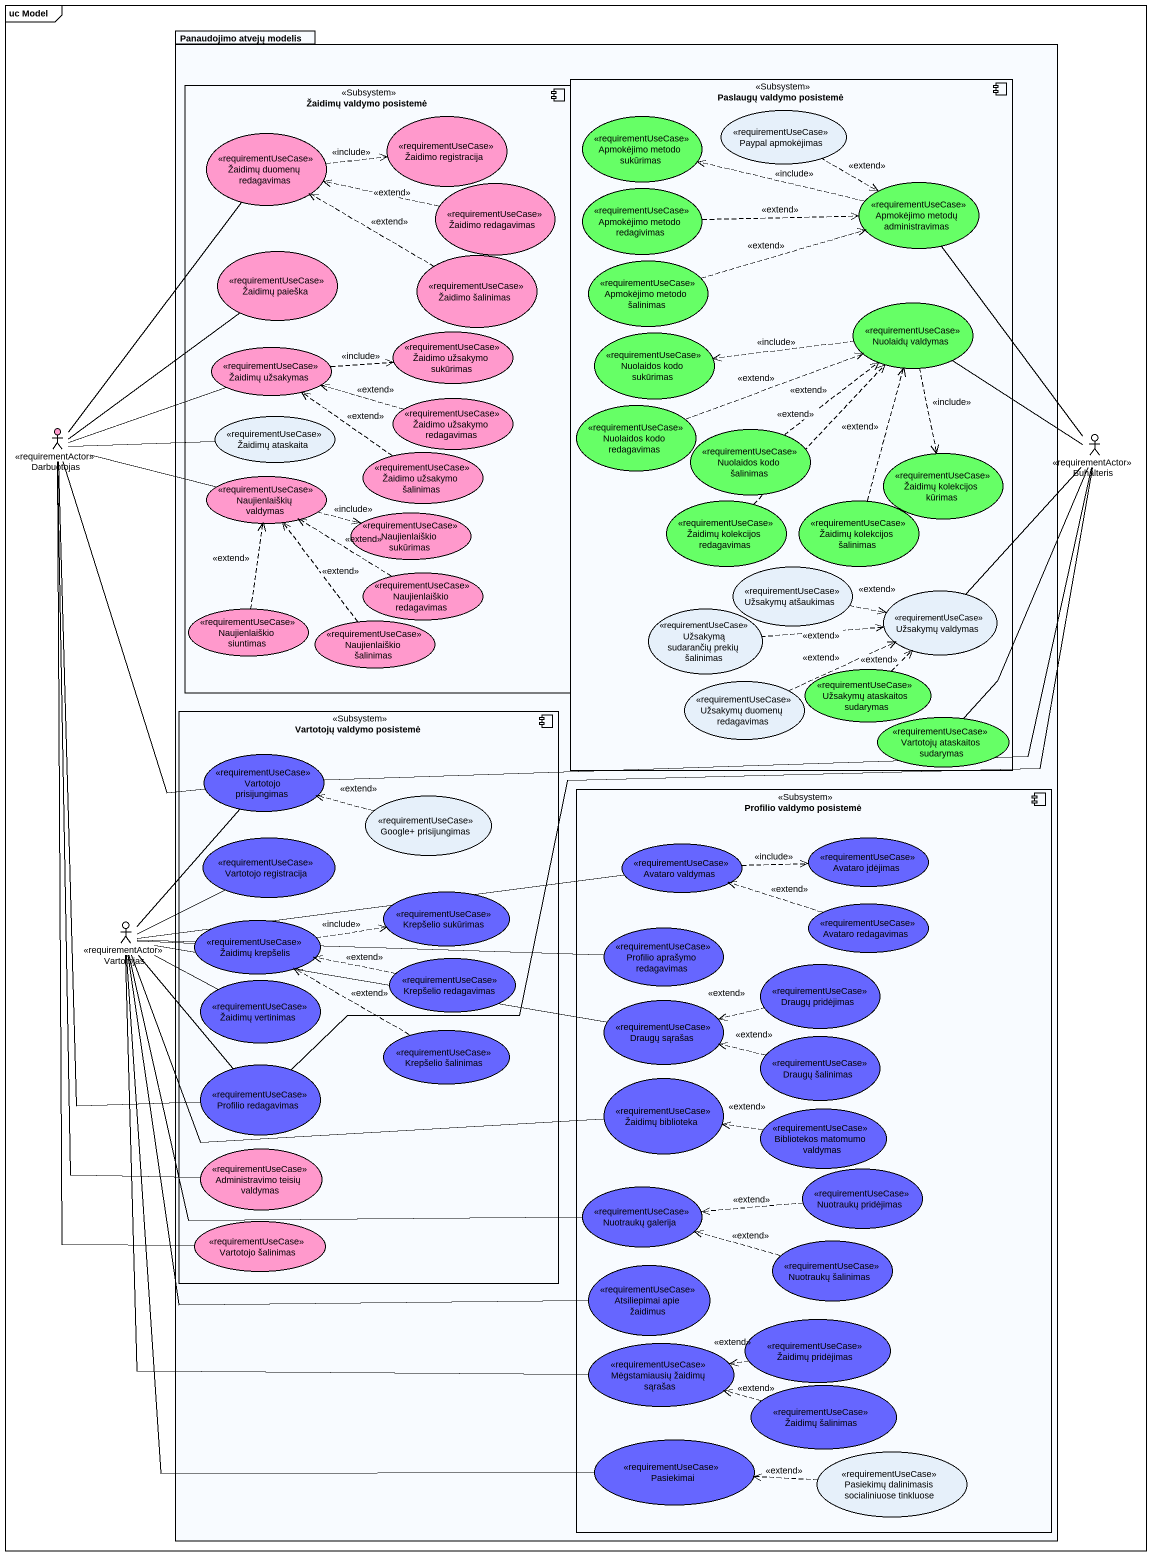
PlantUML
@startuml
mainframe uc Model
package "Panaudojimo atvejų modelis" as Panaudojimo_atvejų_modelis {
  component "Žaidimų valdymo posistemė" as Žaidimų_valdymo_posistemė <<Subsystem>> {
    usecase "Žaidimų duomenų redagavimas" as Žaidimų_duomenų_redagavimas <<requirementUseCase>> #FF99CC
    usecase "Žaidimo registracija" as Žaidimo_registracija <<requirementUseCase>> #FF99CC
    usecase "Žaidimo redagavimas" as Žaidimo_redagavimas <<requirementUseCase>> #FF99CC
    usecase "Žaidimų paieška" as Žaidimų_paieška <<requirementUseCase>> #FF99CC
    usecase "Žaidimo šalinimas" as Žaidimo_šalinimas <<requirementUseCase>> #FF99CC
    usecase "Žaidimo užsakymo sukūrimas" as Žaidimo_užsakymo_sukūrimas <<requirementUseCase>> #FF99CC
    usecase "Žaidimų užsakymas" as Žaidimų_užsakymas <<requirementUseCase>> #FF99CC
    usecase "Žaidimo užsakymo redagavimas" as Žaidimo_užsakymo_redagavimas <<requirementUseCase>> #FF99CC
    usecase "Žaidimų ataskaita" as Žaidimų_ataskaita <<requirementUseCase>>
    usecase "Naujienlaiškių valdymas" as Naujienlaiškių_valdymas <<requirementUseCase>> #FF99CC
    usecase "Žaidimo užsakymo šalinimas" as Žaidimo_užsakymo_šalinimas <<requirementUseCase>> #FF99CC
    usecase "Naujienlaiškio sukūrimas" as Naujienlaiškio_sukūrimas <<requirementUseCase>> #FF99CC
    usecase "Naujienlaiškio redagavimas" as Naujienlaiškio_redagavimas <<requirementUseCase>> #FF99CC
    usecase "Naujienlaiškio siuntimas" as Naujienlaiškio_siuntimas <<requirementUseCase>> #FF99CC
    usecase "Naujienlaiškio šalinimas" as Naujienlaiškio_šalinimas <<requirementUseCase>> #FF99CC
  }
  component "Paslaugų valdymo posistemė" as Paslaugų_valdymo_posistemė <<Subsystem>> {
    usecase "Apmokėjimo metodo sukūrimas" as Apmokėjimo_metodo_sukūrimas <<requirementUseCase>> #66FF66
    usecase "Paypal apmokėjimas" as Paypal_apmokėjimas <<requirementUseCase>>
    usecase "Apmokėjimo metodo redagivimas" as Apmokėjimo_metodo <<requirementUseCase>> #66FF66
    usecase "Apmokėjimo metodų administravimas" as Apmokėjimo_metodų <<requirementUseCase>> #66FF66
    usecase "Apmokėjimo metodo šalinimas" as Apmokėjimo_metodo_šalinimas <<requirementUseCase>> #66FF66
    usecase "Nuolaidos kodo sukūrimas" as Nuolaidos_kodo_sukūrimas <<requirementUseCase>> #66FF66
    usecase "Nuolaidų valdymas" as Nuolaidų_valdymas <<requirementUseCase>> #66FF66
    usecase "Nuolaidos kodo redagavimas" as Nuolaidos_kodo_redagavimas <<requirementUseCase>> #66FF66
    usecase "Nuolaidos kodo šalinimas" as Nuolaidos_kodo_šalinimas <<requirementUseCase>> #66FF66
    usecase "Žaidimų kolekcijos kūrimas" as Žaidimų_kolekcijos_kūrimas <<requirementUseCase>> #66FF66
    usecase "Žaidimų kolekcijos redagavimas" as Žaidimų_kolekcijos <<requirementUseCase>> #66FF66
    usecase "Žaidimų kolekcijos šalinimas" as Žaidimų_kolekcijos_šalinimas <<requirementUseCase>> #66FF66
    usecase "Užsakymų atšaukimas" as Užsakymų_atšaukimas <<requirementUseCase>>
    usecase "Užsakymų valdymas" as Užsakymų_valdymas <<requirementUseCase>>
    usecase "Užsakymą sudarančių prekių šalinimas" as Užsakymą_sudarančių_prekių <<requirementUseCase>>
    usecase "Užsakymų duomenų redagavimas" as Užsakymų_duomenų_redagavimas <<requirementUseCase>>
    usecase "Užsakymų ataskaitos sudarymas" as Užsakymų_ataskaitos <<requirementUseCase>> #66FF66
    usecase "Vartotojų ataskaitos sudarymas" as Vartotojų_ataskaitos <<requirementUseCase>> #66FF66
  }
  component "Vartotojų valdymo posistemė" as Vartotojų_valdymo_posistemė <<Subsystem>> {
    usecase "Vartotojo prisijungimas" as Vartotojo_prisijungimas <<requirementUseCase>> #6666FF
    usecase "Google+ prisijungimas" as Google_prisijungimas <<requirementUseCase>>
    usecase "Vartotojo registracija" as Vartotojo_registracija <<requirementUseCase>> #6666FF
    usecase "Krepšelio sukūrimas" as Krepšelio_sukūrimas <<requirementUseCase>> #6666FF
    usecase "Žaidimų krepšelis" as Žaidimų_krepšelis <<requirementUseCase>> #6666FF
    usecase "Žaidimų vertinimas" as Žaidimų_vertinimas <<requirementUseCase>> #6666FF
    usecase "Krepšelio redagavimas" as Krepšelio_redagavimas <<requirementUseCase>> #6666FF
    usecase "Krepšelio šalinimas" as Krepšelio_šalinimas <<requirementUseCase>> #6666FF
    usecase "Profilio redagavimas" as Profilio_redagavimas <<requirementUseCase>> #6666FF
    usecase "Administravimo teisių valdymas" as Administravimo_teisių <<requirementUseCase>> #FF99CC
    usecase "Vartotojo šalinimas" as Vartotojo_šalinimas <<requirementUseCase>> #FF99CC
  }
  component "Profilio valdymo posistemė" as Profilio_valdymo_posistemė <<Subsystem>> {
    usecase "Avataro įdėjimas" as Avataro_įdėjimas <<requirementUseCase>> #6666FF
    usecase "Avataro valdymas" as Avataro_valdymas <<requirementUseCase>> #6666FF
    usecase "Avataro redagavimas" as Avataro_redagavimas <<requirementUseCase>> #6666FF
    usecase "Profilio aprašymo redagavimas" as Profilio_aprašymo <<requirementUseCase>> #6666FF
    usecase "Draugų pridėjimas" as Draugų_pridėjimas <<requirementUseCase>> #6666FF
    usecase "Draugų sąrašas" as Draugų_sąrašas <<requirementUseCase>> #6666FF
    usecase "Draugų šalinimas" as Draugų_šalinimas <<requirementUseCase>> #6666FF
    usecase "Žaidimų biblioteka" as Žaidimų_biblioteka <<requirementUseCase>> #6666FF
    usecase "Bibliotekos matomumo valdymas" as Bibliotekos_matomumo <<requirementUseCase>> #6666FF
    usecase "Nuotraukų galerija" as Nuotraukų_galerija <<requirementUseCase>> #6666FF
    usecase "Nuotraukų pridėjimas" as Nuotraukų_pridėjimas <<requirementUseCase>> #6666FF
    usecase "Nuotraukų šalinimas" as Nuotraukų_šalinimas <<requirementUseCase>> #6666FF
    usecase "Atsiliepimai apie žaidimus" as Atsiliepimai_apie_žaidimus <<requirementUseCase>> #6666FF
    usecase "Žaidimų pridėjimas" as Žaidimų_pridėjimas <<requirementUseCase>> #6666FF
    usecase "Mėgstamiausių žaidimų sąrašas" as Mėgstamiausių_žaidimų <<requirementUseCase>> #6666FF
    usecase "Žaidimų šalinimas" as Žaidimų_šalinimas <<requirementUseCase>> #6666FF
    usecase Pasiekimai <<requirementUseCase>> #6666FF
    usecase "Pasiekimų dalinimasis socialiniuose tinkluose" as Pasiekimų_dalinimasis <<requirementUseCase>>
  }
}
actor Darbuotojas <<requirementActor>> #FF99CC
actor Buhalteris <<requirementActor>>
actor Vartotojas <<requirementActor>>
Žaidimų_duomenų_redagavimas .right.> Žaidimo_registracija : <<include>>
Paypal_apmokėjimas .right.> Apmokėjimo_metodų : <<extend>>
Žaidimo_redagavimas .left.> Žaidimų_duomenų_redagavimas : <<extend>>
Apmokėjimo_metodo .right.> Apmokėjimo_metodų : <<extend>>
Apmokėjimo_metodų .left.> Apmokėjimo_metodo_sukūrimas : <<include>>
Žaidimo_šalinimas .left.> Žaidimų_duomenų_redagavimas : <<extend>>
Apmokėjimo_metodo_šalinimas .right.> Apmokėjimo_metodų : <<extend>>
Nuolaidų_valdymas .left.> Nuolaidos_kodo_sukūrimas : <<include>>
Nuolaidų_valdymas ..> Žaidimų_kolekcijos_kūrimas : <<include>>
Žaidimų_užsakymas .right.> Žaidimo_užsakymo_sukūrimas : <<include>>
Žaidimo_užsakymo_redagavimas .left.> Žaidimų_užsakymas : <<extend>>
Nuolaidos_kodo_redagavimas .right.> Nuolaidų_valdymas : <<extend>>
Darbuotojas -up- Žaidimų_duomenų_redagavimas
Darbuotojas -up- Žaidimų_paieška
Darbuotojas -right- Žaidimų_užsakymas
Darbuotojas -right- Žaidimų_ataskaita
Darbuotojas -right- Naujienlaiškių_valdymas
Darbuotojas -- Vartotojo_prisijungimas
Darbuotojas -- Profilio_redagavimas
Darbuotojas -- Administravimo_teisių
Darbuotojas -- Vartotojo_šalinimas
Nuolaidos_kodo_šalinimas .up.> Nuolaidų_valdymas : <<extend>>
Buhalteris -up- Apmokėjimo_metodų
Buhalteris -up- Nuolaidų_valdymas
Buhalteris -- Užsakymų_valdymas
Buhalteris -- Vartotojų_ataskaitos
Buhalteris -left- Vartotojo_prisijungimas
Buhalteris -- Profilio_redagavimas
Naujienlaiškių_valdymas .right.> Naujienlaiškio_sukūrimas : <<include>>
Žaidimo_užsakymo_šalinimas .up.> Žaidimų_užsakymas : <<extend>>
Žaidimų_kolekcijos .up.> Nuolaidų_valdymas : <<extend>>
Žaidimų_kolekcijos_šalinimas .up.> Nuolaidų_valdymas : <<extend>>
Užsakymų_atšaukimas .right.> Užsakymų_valdymas : <<extend>>
Naujienlaiškio_redagavimas .up.> Naujienlaiškių_valdymas : <<extend>>
Naujienlaiškio_siuntimas .up.> Naujienlaiškių_valdymas : <<extend>>
Naujienlaiškio_šalinimas .up.> Naujienlaiškių_valdymas : <<extend>>
Užsakymą_sudarančių_prekių .right.> Užsakymų_valdymas : <<extend>>
Užsakymų_duomenų_redagavimas .right.> Užsakymų_valdymas : <<extend>>
Užsakymų_ataskaitos .up.> Užsakymų_valdymas : <<extend>>
Google_prisijungimas .left.> Vartotojo_prisijungimas : <<extend>>
Avataro_valdymas .right.> Avataro_įdėjimas : <<include>>
Avataro_redagavimas .left.> Avataro_valdymas : <<extend>>
Vartotojas -up- Vartotojo_prisijungimas
Vartotojas -right- Vartotojo_registracija
Vartotojas -right- Avataro_valdymas
Vartotojas -right- Žaidimų_krepšelis
Vartotojas -right- Profilio_aprašymo
Vartotojas -right- Žaidimų_vertinimas
Vartotojas -right- Draugų_sąrašas
Vartotojas -- Profilio_redagavimas
Vartotojas -right- Žaidimų_biblioteka
Vartotojas -right- Nuotraukų_galerija
Vartotojas -- Atsiliepimai_apie_žaidimus
Vartotojas -- Mėgstamiausių_žaidimų
Vartotojas -- Pasiekimai
Žaidimų_krepšelis .right.> Krepšelio_sukūrimas : <<include>>
Krepšelio_redagavimas .left.> Žaidimų_krepšelis : <<extend>>
Draugų_pridėjimas .left.> Draugų_sąrašas : <<extend>>
Krepšelio_šalinimas .left.> Žaidimų_krepšelis : <<extend>>
Draugų_šalinimas .left.> Draugų_sąrašas : <<extend>>
Bibliotekos_matomumo .left.> Žaidimų_biblioteka : <<extend>>
Nuotraukų_pridėjimas .left.> Nuotraukų_galerija : <<extend>>
Nuotraukų_šalinimas .left.> Nuotraukų_galerija : <<extend>>
Žaidimų_pridėjimas .left.> Mėgstamiausių_žaidimų : <<extend>>
Žaidimų_šalinimas .left.> Mėgstamiausių_žaidimų : <<extend>>
Pasiekimų_dalinimasis .left.> Pasiekimai : <<extend>>
@enduml
